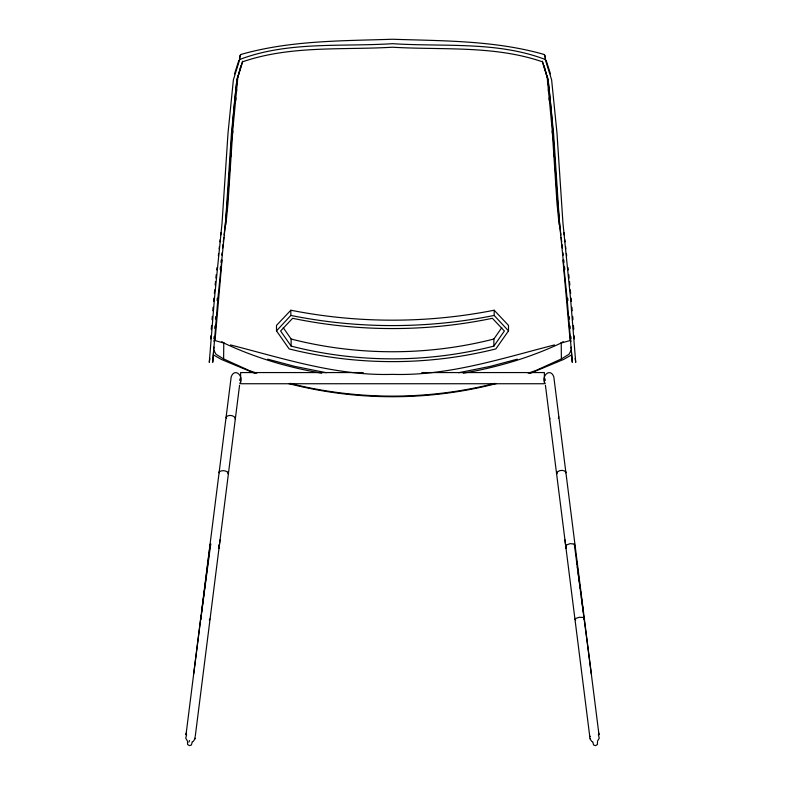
<?xml version="1.0" encoding="UTF-8"?>
<svg xmlns="http://www.w3.org/2000/svg" width="785" height="785" viewBox="0 0 785 785"><rect width="100%" height="100%" fill="white"/><g stroke="black" fill="none" stroke-linecap="round" stroke-linejoin="round"><path stroke-width="1.18" d="M209.831 358.47L209.281 362.327L214.462 298.369L222.047 223.117L228.042 132.793L233.38 79.844L239.739 59.483L239.749 55.941L240.73 54.518C289.91 40.359 341.769 40.938 392.5 39.25C443.231 40.938 495.09 40.359 544.27 54.518L545.251 55.941L545.261 59.483L551.619 79.844L556.957 132.793L562.953 223.117L570.538 298.369L575.719 362.327L575.169 358.47M528.197 373.238L535.998 370.441L561.383 358.931L561.226 342.976L563.198 341.642M545.212 383.522C540.61 376.28 550.285 367.095 553.817 376.878L583.598 612.82M597.483 741.933L597.424 744.484L595.599 745.642L593.568 744.975L592.93 742.512M221.802 341.642L223.774 342.976L223.617 358.931L249.002 370.441L256.803 373.238M231.045 156.441L231.202 154.017M232.605 133.43L232.772 131.017M210.763 335.813L210.576 338.875L210.792 336.765M211.302 328.925L211.577 325.441M213.893 338.943L214.079 336.598M214.737 328.307L214.923 325.932M212.038 319.73L212.313 316.355M215.482 319.024L215.679 316.738M217.082 300.498L217.288 298.163M212.784 310.723L213.088 307.269M213.599 301.528L213.912 298.084M235.637 100.558L235.873 98.125M236.462 92.031L236.697 89.588M237.168 84.721L237.521 81.061M240.887 65.812L237.826 77.058L232.851 129.319L227.984 203.56L225.864 224.745M214.344 293.413L214.688 289.861M215.159 285.112L215.502 281.56M211.41 329.651L211.597 327.747M237.256 77.774C230.574 130.006 230.329 182.777 224.078 235.029M222.027 260.041L215.1 339.738L213.775 341.073M215.865 278.027L216.248 274.544M216.758 269.903L217.013 267.577M220.192 269.441L220.448 267.077M220.968 262.337L221.233 259.943M221.782 255.154L222.047 252.76M222.597 247.962L222.999 244.37M223.274 242.035L223.804 237.364M571.127 347.088L572.275 362.317L567.113 298.643L559.528 223.489L553.533 133.107L548.224 80.512L542.396 61.799C494.462 45.245 442.387 50.161 392.5 47.218C342.613 50.161 290.538 45.245 242.604 61.799L236.776 80.512L231.467 133.107L225.472 223.489L217.887 298.643L212.725 362.317L213.873 347.088M218.338 255.9L218.613 253.545M219.152 248.845L219.427 246.49M219.967 241.839L220.242 239.543M220.771 234.931L221.046 232.635M186.222 733.062L185.996 734.868L200.715 618.197L201.441 617.51M193.679 673.981L201.186 615.126L200.764 617.815M194.719 739.284C195.691 735.81 194.121 742.188 192.197 741.825M195.298 736.045L239.582 385.2M239.788 383.522C244.39 376.28 234.715 367.095 231.182 376.878L201.402 612.82M219.3 545.889L218.976 548.332L220.065 539.815M549.706 417.816L549.853 418.984M565.749 472.678L565.838 472.109C563.924 469.283 557.693 470.078 556.536 473.276L556.781 473.875L557.046 472.305M565.759 472.747L565.632 471.707M574.934 545.428L574.286 544.064L570.145 543.632L566.23 545.075L565.73 546.095L566.476 546.949M192.07 742.512L191.432 744.975L189.401 745.642L187.576 744.484L187.517 741.933M240.485 378.056L239.562 380.293M575.699 620.062L574.983 619.375L575.503 618.531L579.438 617.255L583.559 617.51L584.285 618.197L583.755 619.041M237.826 77.058L242.614 61.191M234.519 73.908L238.905 60.219M239.631 57.943L240.73 54.518M188.891 742.11L189.509 740.54M235.147 418.984L235.382 418.415C234.342 415.088 227.925 414.274 226.08 417.247L226.561 418.454M219.388 471.569L219.25 472.678M570.999 350.61L568.978 354.29L561.383 358.931M186.644 734.701L185.741 738.155L187.546 741.246M558.439 418.454L558.684 416.678M493.873 346.106L504.392 330.995L492.372 318.298C426.765 331.976 358.235 331.976 292.628 318.298L280.608 330.995L291.127 346.106C357.234 363.092 427.766 363.092 493.873 346.106L493.873 339.022L501.762 327.679M508.503 330.868L495.875 348.913C428.296 365.859 356.704 365.859 289.125 348.913L276.497 330.868L276.497 325.412L290.833 310.222C357.803 323.489 427.197 323.489 494.167 310.222L508.503 325.412L508.503 330.868L494.167 315.433L494.167 310.222M276.497 330.868L290.833 315.433L290.833 310.222M597.454 741.246L599.259 738.155L598.356 734.701M210.714 544.064L210.066 545.428M218.524 546.949L219.27 546.095L218.77 545.075M209.301 620.062L209.909 618.953M571.392 355.016L563.62 359.432L530.012 373.395M561.226 342.976C530.189 357.626 497.121 367.419 463.317 373.16M239.739 59.483C288.144 41.006 341.71 46.982 392.5 43.675C443.289 46.982 496.856 41.006 545.261 59.483M560.784 343.143L570.136 340.533L571.225 341.073M494.736 383.325L490.036 384.601C426.176 399.957 358.823 399.957 294.964 384.601L290.264 383.325M496.405 383.571C428.61 401.115 356.39 401.115 288.595 383.571M517.256 359.177L490.37 366.369L458.666 372.728M554.504 344.939C501.252 358.549 448.196 376.084 392.5 374.366C336.804 376.084 283.748 358.549 230.496 344.939M493.873 339.022C427.766 355.988 357.234 355.988 291.127 339.022L283.238 327.679M494.167 315.433C427.246 328.964 357.754 328.964 290.833 315.433M363.239 372.561L240.622 372.561L240.622 383.737L544.378 383.737L544.378 372.561L421.761 372.561M326.334 372.728L294.63 366.369L267.744 359.177M321.683 373.16C287.879 367.419 254.811 357.626 223.774 342.976M214.864 340.533L224.216 343.143M254.988 373.395L221.38 359.432L213.608 355.016M592.803 741.825C590.879 742.178 589.309 735.82 590.281 739.284M223.617 358.931L216.022 354.29L214.001 350.61M574.277 543.936L591.321 673.981M201.245 619.041L200.715 618.197M227.974 472.128L228.219 473.875L228.464 473.276C226.924 470.372 221.959 469.97 219.368 471.707L219.241 472.747M545.438 380.293L544.515 378.056M544.27 54.518L545.369 57.943M546.095 60.219L550.481 73.908M542.386 61.191L547.174 77.058L552.149 129.319L557.016 203.56L559.136 224.745M570.136 340.533L562.973 260.041M544.113 65.812L547.174 77.058M584.236 617.815L582.097 602.949M564.935 539.815L566.024 548.332L565.7 545.889M576.514 560.794L576.995 564.415M577.309 566.819L577.789 570.43M578.103 572.844L578.584 576.455M578.908 578.859L579.389 582.47M579.703 584.884L580.184 588.495M580.508 590.899L580.979 594.52M581.302 596.924L581.783 600.535M598.778 733.062L599.004 734.868L584.285 618.197M589.957 736.703L589.869 736.055L589.859 737.252L545.418 385.2M563.954 232.635L564.229 234.931M564.758 239.543L565.033 241.839M565.573 246.49L565.848 248.845M566.387 253.545L566.662 255.9M560.922 235.029C554.671 182.777 554.426 130.006 547.744 77.774M561.196 237.364L561.726 242.035M562.001 244.37L562.403 247.962M562.953 252.76L563.218 255.154M563.767 259.943L564.032 262.337M567.987 267.577L568.242 269.903M568.752 274.544L569.135 278.027M564.552 267.077L564.808 269.441M574.208 336.765L574.424 338.875L574.237 335.813M569.498 281.56L569.841 285.112M570.312 289.861L570.656 293.413M573.403 327.747L573.59 329.651M547.479 81.061L547.832 84.721M548.303 89.588L548.538 92.031M549.127 98.125L549.363 100.558M571.087 298.084L571.402 301.528M571.912 307.269L572.216 310.723M567.712 298.163L567.918 300.498M572.687 316.355L572.962 319.73M569.321 316.738L569.517 319.024M570.077 325.932L570.263 328.307M570.921 336.598L571.107 338.943M573.423 325.441L573.698 328.925M552.228 131.017L552.395 133.43M553.798 154.017L553.955 156.441M195.023 736.889L195.033 738.106M291.127 339.022L291.127 346.106M210.213 544.299L200.98 617.393L210.723 543.936L210.213 544.299"/></g></svg>
